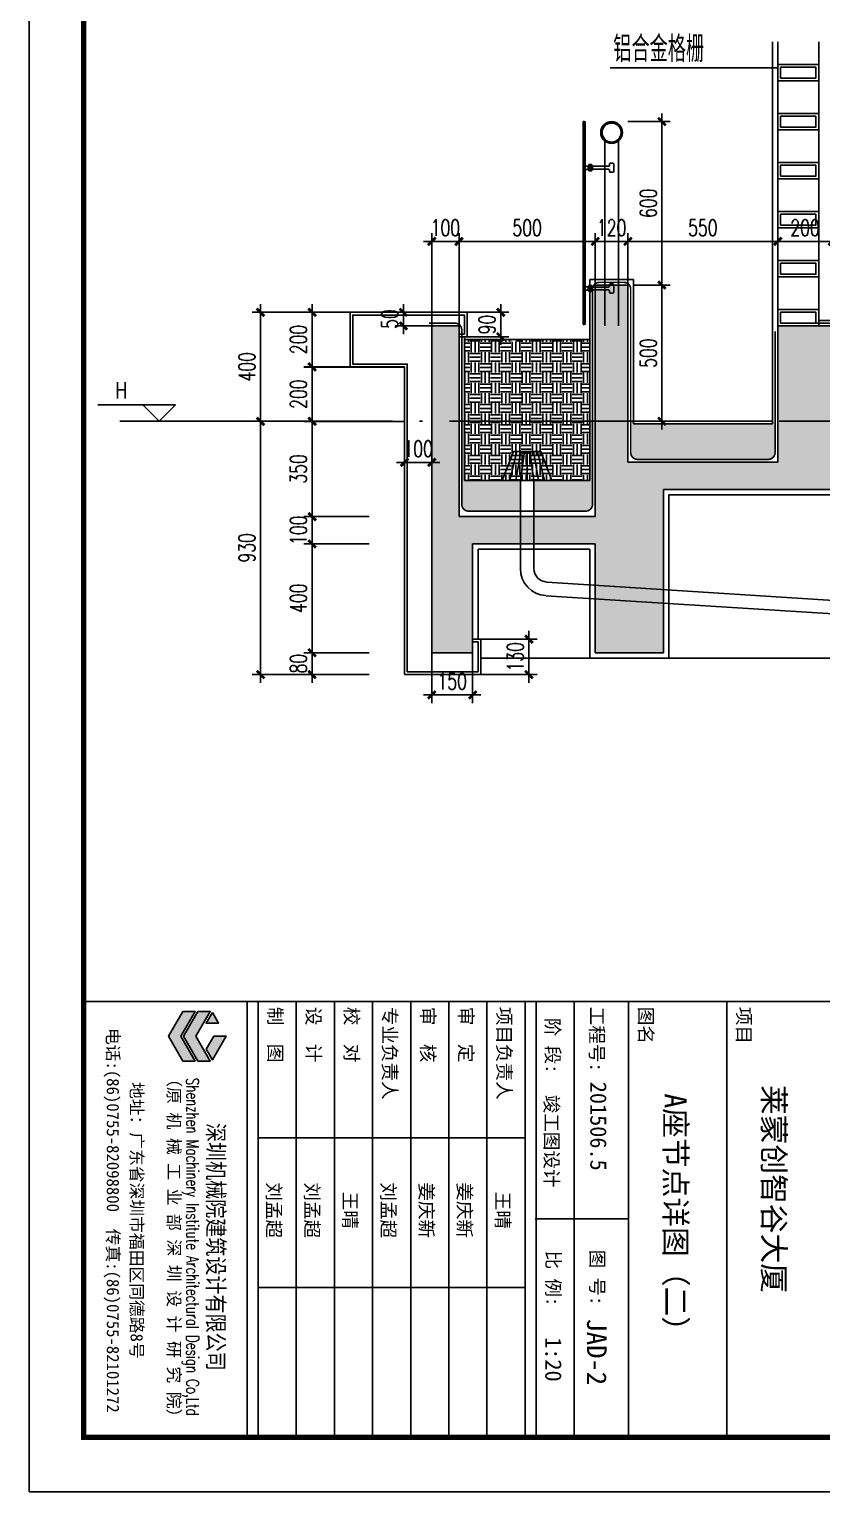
# Model space of a CAD drawing. Extents: x 1980812 to 2578970, y -669191 to 284498.
# Drawn here: x 2372276 to 2375185, y -408322 to -402952 of the extents above; entities that cross this region are included whole.
import ezdxf
from ezdxf.enums import TextEntityAlignment as Align

# ---------------------------------------------------------------- set-up
doc = ezdxf.new("R2010")
doc.units = 0
doc.header["$LTSCALE"] = 1000
doc.header["$MEASUREMENT"] = 0
doc.linetypes.add('DASH', pattern=[0.35, 0.25, -0.1])
doc.linetypes.add('DOTE', pattern=[2.42, 2, -0.2, 0.02, -0.2])
for name, color, linetype in [('A-SECT-MCUT', 1, 'Continuous'), ('A-SECT-MCUT-FINE', 137, 'Continuous'), ('DIM_ELEV', 3, 'Continuous'), ('DIM_IDEN', 3, 'Continuous'), ('DIM_LEAD', 3, 'Continuous'), ('dote', 1, 'DOTE'), ('ELEV-4-RAIL', 251, 'Continuous'), ('TEXT', 7, 'Continuous'), ('TK', 1, 'Continuous'), ('WALL', 4, 'Continuous'), ('WINDOW', 2, 'Continuous'), ('公共文字', 7, 'Continuous'), ('可见看线', 63, 'Continuous'), ('柱墙填充', 181, 'Continuous'), ('栏杆', 143, 'Continuous'), ('看线', 66, 'Continuous'), ('详细标注', 231, 'Continuous'), ('铝板', 31, 'Continuous'), ('防水卷材', 6, 'DASH'), ('面层', 31, 'Continuous')]:
    doc.layers.add(name, color=color, linetype=linetype)
doc.styles.add('DIM_FONT', font='SIMPLEX', dxfattribs={"width": 0.7, "bigfont": 'GBCBIG'})
doc.styles.add('FSJ-SHX', font='txtw.shx', dxfattribs={"width": 0.75, "bigfont": 'hztxtw.shx'})
doc.styles.add('HEITI', font='simplex.shx', dxfattribs={"width": 0.6, "bigfont": 'hztxt.shx'})
doc.styles.add('HZTXTW', font='txtw.shx', dxfattribs={"width": 0.6, "bigfont": 'hztxtw.shx'})
doc.styles.add('SONGTI', font='NSimSun.ttf', dxfattribs={"width": 1.1})
doc.dimstyles.new('DIMN20', dxfattribs={"dimscale": 0.2, "dimtxt": 300, "dimasz": 1, "dimexe": 150, "dimexo": 0, "dimgap": 100, "dimtad": 1, "dimdec": 0, "dimzin": 0, "dimdsep": 46, "dimtxsty": 'DIM_FONT', "dimblk1": '_DIMX', "dimblk2": '_DIMX', "dimsah": 1, "dimcen": 0.09, "dimclrd": 256, "dimclre": 256, "dimclrt": 7, "dimadec": 0, "dimazin": 0, "dimtfac": 1, "dimtdec": 0, "dimtix": 1, "dimtmove": 2, "dimatfit": 3, "dimldrblk": '_DIMX', "dimfxl": 150, "dimtolj": 1, "dimtzin": 0, "dimarcsym": 0})

# ---------------------------------------------------------------- blocks, each defined once
blk = doc.blocks.new('_DIMX')
blk.add_line((-150, 0), (150, 0))
at = {"const_width": 50}
blk.add_lwpolyline([(-70, -70), (70, 70)], dxfattribs=at)
blk = doc.blocks.new('*D2476')
at = {"layer": 'Defpoints', "color": 0, "transparency": 16777216}
for p in [(2373314.1, -404841.7), (2373523.4, -404841.7), (2373523.4, -405241.7)]:
    blk.add_point(p, dxfattribs=at)
at = {"layer": '详细标注', "lineweight": -2, "transparency": 16777216}
for p, q in [((2373523.4, -404841.7), (2373284.1, -404841.7)), ((2373314.1, -405241.5), (2373314.1, -404841.9)), ((2373523.4, -405241.7), (2373284.1, -405241.7))]:
    blk.add_line(p, q, dxfattribs=at)
at = {"layer": '详细标注', "lineweight": -2, "transparency": 16777216, "xscale": 0.2, "yscale": 0.2, "zscale": 0.2}
for p, rotation in [((2373314.1, -404841.7), 90), ((2373314.1, -405241.7), 270)]:
    blk.add_blockref('_DIMX', p, dxfattribs=dict(at, rotation=rotation))
at = {"layer": '详细标注', "color": 7, "transparency": 16777216, "insert": (2373264.1, -405041.7), "char_height": 60, "attachment_point": 5, "rotation": 90, "style": 'DIM_FONT'}
blk.add_mtext('\\A1;400', dxfattribs=at)
blk = doc.blocks.new('*D2477')
at = {"layer": 'Defpoints', "color": 0, "transparency": 16777216}
for p in [(2373314.1, -404741.7), (2373523.4, -404741.7, 0), (2373523.4, -404841.7)]:
    blk.add_point(p, dxfattribs=at)
at = {"layer": '详细标注', "lineweight": -2, "transparency": 16777216}
for p, q in [((2373523.4, -404741.7), (2373284.1, -404741.7)), ((2373314.1, -404741.5), (2373314.1, -404741.3)), ((2373314.1, -404841.7), (2373314.1, -404741.7)), ((2373523.4, -404841.7), (2373284.1, -404841.7)), ((2373314.1, -404841.9), (2373314.1, -404842.1))]:
    blk.add_line(p, q, dxfattribs=at)
at = {"layer": '详细标注', "lineweight": -2, "transparency": 16777216, "xscale": 0.2, "yscale": 0.2, "zscale": 0.2}
for p, rotation in [((2373314.1, -404741.7), 270), ((2373314.1, -404841.7), 90)]:
    blk.add_blockref('_DIMX', p, dxfattribs=dict(at, rotation=rotation))
at = {"layer": '详细标注', "color": 7, "transparency": 16777216, "insert": (2373264.1, -404791.7), "char_height": 60, "attachment_point": 5, "rotation": 90, "style": 'DIM_FONT'}
blk.add_mtext('\\A1;100', dxfattribs=at)
blk = doc.blocks.new('*D2478')
at = {"layer": 'Defpoints', "color": 0, "transparency": 16777216}
for p in [(2373314.1, -404391.7), (2373523.4, -404391.7, 0), (2373523.4, -404741.7)]:
    blk.add_point(p, dxfattribs=at)
at = {"layer": '详细标注', "lineweight": -2, "transparency": 16777216}
for p, q in [((2373523.4, -404391.7), (2373284.1, -404391.7)), ((2373314.1, -404741.5), (2373314.1, -404391.9)), ((2373523.4, -404741.7), (2373284.1, -404741.7))]:
    blk.add_line(p, q, dxfattribs=at)
at = {"layer": '详细标注', "lineweight": -2, "transparency": 16777216, "xscale": 0.2, "yscale": 0.2, "zscale": 0.2}
for p, rotation in [((2373314.1, -404391.7), 90), ((2373314.1, -404741.7), 270)]:
    blk.add_blockref('_DIMX', p, dxfattribs=dict(at, rotation=rotation))
at = {"layer": '详细标注', "color": 7, "transparency": 16777216, "insert": (2373264.1, -404566.7), "char_height": 60, "attachment_point": 5, "rotation": 90, "style": 'DIM_FONT'}
blk.add_mtext('\\A1;350', dxfattribs=at)
blk = doc.blocks.new('*D2479')
at = {"layer": 'Defpoints', "color": 0, "transparency": 16777216}
for p in [(2373124.7, -403991.5), (2373472.4, -403991.5), (2373472.4, -404391.5)]:
    blk.add_point(p, dxfattribs=at)
at = {"layer": '详细标注', "lineweight": -2, "transparency": 16777216}
for p, q in [((2373472.4, -403991.5), (2373094.7, -403991.5)), ((2373124.7, -404391.3), (2373124.7, -403991.7)), ((2373472.4, -404391.5), (2373094.7, -404391.5))]:
    blk.add_line(p, q, dxfattribs=at)
at = {"layer": '详细标注', "lineweight": -2, "transparency": 16777216, "xscale": 0.2, "yscale": 0.2, "zscale": 0.2}
for p, rotation in [((2373124.7, -403991.5), 90), ((2373124.7, -404391.5), 270)]:
    blk.add_blockref('_DIMX', p, dxfattribs=dict(at, rotation=rotation))
at = {"layer": '详细标注', "color": 7, "transparency": 16777216, "insert": (2373074.7, -404191.5), "char_height": 60, "attachment_point": 5, "rotation": 90, "style": 'DIM_FONT'}
blk.add_mtext('\\A1;400', dxfattribs=at)
blk = doc.blocks.new('*D2718')
at = {"layer": 'Defpoints', "color": 0, "transparency": 16777216}
for p in [(2374493.4, -403891.5), (2374598.2, -403891.5), (2374493.4, -404391.5, 0)]:
    blk.add_point(p, dxfattribs=at)
at = {"layer": '详细标注', "lineweight": -2, "transparency": 16777216}
for p, q in [((2374493.4, -403891.5), (2374628.2, -403891.5)), ((2374598.2, -404391.3), (2374598.2, -403891.7)), ((2374493.4, -404391.5), (2374628.2, -404391.5))]:
    blk.add_line(p, q, dxfattribs=at)
at = {"layer": '详细标注', "lineweight": -2, "transparency": 16777216, "xscale": 0.2, "yscale": 0.2, "zscale": 0.2}
for p, rotation in [((2374598.2, -403891.5), 90), ((2374598.2, -404391.5), 270)]:
    blk.add_blockref('_DIMX', p, dxfattribs=dict(at, rotation=rotation))
at = {"layer": '详细标注', "color": 7, "transparency": 16777216, "insert": (2374548.2, -404141.5), "char_height": 60, "attachment_point": 5, "rotation": 90, "style": 'DIM_FONT'}
blk.add_mtext('\\A1;500', dxfattribs=at)
blk = doc.blocks.new('*D2481')
at = {"layer": 'Defpoints', "color": 0, "transparency": 16777216}
for p in [(2374473.4, -403291.5), (2374598.2, -403291.5), (2374493.4, -403891.5)]:
    blk.add_point(p, dxfattribs=at)
at = {"layer": '详细标注', "lineweight": -2, "transparency": 16777216}
for p, q in [((2374473.4, -403291.5), (2374628.2, -403291.5)), ((2374598.2, -403891.3), (2374598.2, -403291.7)), ((2374493.4, -403891.5), (2374628.2, -403891.5))]:
    blk.add_line(p, q, dxfattribs=at)
at = {"layer": '详细标注', "lineweight": -2, "transparency": 16777216, "xscale": 0.2, "yscale": 0.2, "zscale": 0.2}
for p, rotation in [((2374598.2, -403291.5), 90), ((2374598.2, -403891.5), 270)]:
    blk.add_blockref('_DIMX', p, dxfattribs=dict(at, rotation=rotation))
at = {"layer": '详细标注', "color": 7, "transparency": 16777216, "insert": (2374548.2, -403591.5), "char_height": 60, "attachment_point": 5, "rotation": 90, "style": 'DIM_FONT'}
blk.add_mtext('\\A1;600', dxfattribs=at)
blk = doc.blocks.new('*D2482')
at = {"layer": 'Defpoints', "color": 0, "transparency": 16777216}
for p in [(2373472.4, -404391.5), (2373124.7, -405321.5), (2373472.4, -405321.5)]:
    blk.add_point(p, dxfattribs=at)
at = {"layer": '详细标注', "lineweight": -2, "transparency": 16777216}
for p, q in [((2373472.4, -404391.5), (2373094.7, -404391.5)), ((2373124.7, -404391.7), (2373124.7, -405321.3)), ((2373472.4, -405321.5), (2373094.7, -405321.5))]:
    blk.add_line(p, q, dxfattribs=at)
at = {"layer": '详细标注', "lineweight": -2, "transparency": 16777216, "xscale": 0.2, "yscale": 0.2, "zscale": 0.2}
for p, rotation in [((2373124.7, -404391.5), 90), ((2373124.7, -405321.5), 270)]:
    blk.add_blockref('_DIMX', p, dxfattribs=dict(at, rotation=rotation))
at = {"layer": '详细标注', "color": 7, "transparency": 16777216, "insert": (2373074.7, -404856.5), "char_height": 60, "attachment_point": 5, "rotation": 90, "style": 'DIM_FONT'}
blk.add_mtext('\\A1;930', dxfattribs=at)
blk = doc.blocks.new('*D2719')
at = {"layer": 'Defpoints', "color": 0, "transparency": 16777216}
for p in [(2373853.4, -403731.2), (2373753.4, -404041.5), (2373853.4, -404041.5)]:
    blk.add_point(p, dxfattribs=at)
at = {"layer": '详细标注', "lineweight": -2, "transparency": 16777216}
for p, q in [((2373753.2, -403731.2), (2373753, -403731.2)), ((2373753.4, -404041.5), (2373753.4, -403701.2)), ((2373753.4, -403731.2), (2373853.4, -403731.2)), ((2373853.4, -404041.5), (2373853.4, -403701.2)), ((2373853.6, -403731.2), (2373853.8, -403731.2))]:
    blk.add_line(p, q, dxfattribs=at)
at = {"layer": '详细标注', "lineweight": -2, "transparency": 16777216, "xscale": 0.2, "yscale": 0.2, "zscale": 0.2}
blk.add_blockref('_DIMX', (2373753.4, -403731.2), dxfattribs=at)
at = {"layer": '详细标注', "lineweight": -2, "transparency": 16777216, "xscale": 0.2, "yscale": 0.2, "zscale": 0.2, "rotation": 180}
blk.add_blockref('_DIMX', (2373853.4, -403731.2), dxfattribs=at)
at = {"layer": '详细标注', "color": 7, "transparency": 16777216, "insert": (2373803.4, -403681.2), "char_height": 60, "attachment_point": 5, "style": 'DIM_FONT'}
blk.add_mtext('\\A1;100', dxfattribs=at)
blk = doc.blocks.new('*D2720')
at = {"layer": 'Defpoints', "color": 0, "transparency": 16777216}
for p in [(2374353.4, -403731.2), (2374353.4, -403891.5), (2373853.4, -404041.5)]:
    blk.add_point(p, dxfattribs=at)
at = {"layer": '详细标注', "lineweight": -2, "transparency": 16777216}
for p, q in [((2373853.4, -404041.5), (2373853.4, -403701.2)), ((2373853.6, -403731.2), (2374353.2, -403731.2)), ((2374353.4, -403891.5), (2374353.4, -403701.2))]:
    blk.add_line(p, q, dxfattribs=at)
at = {"layer": '详细标注', "lineweight": -2, "transparency": 16777216, "xscale": 0.2, "yscale": 0.2, "zscale": 0.2, "rotation": 180}
blk.add_blockref('_DIMX', (2373853.4, -403731.2), dxfattribs=at)
at = {"layer": '详细标注', "lineweight": -2, "transparency": 16777216, "xscale": 0.2, "yscale": 0.2, "zscale": 0.2}
blk.add_blockref('_DIMX', (2374353.4, -403731.2), dxfattribs=at)
at = {"layer": '详细标注', "color": 7, "transparency": 16777216, "insert": (2374103.4, -403681.2), "char_height": 60, "attachment_point": 5, "style": 'DIM_FONT'}
blk.add_mtext('\\A1;500', dxfattribs=at)
blk = doc.blocks.new('*D2721')
at = {"layer": 'Defpoints', "color": 0, "transparency": 16777216}
for p in [(2374473.4, -403731.2), (2374353.4, -403891.5), (2374473.4, -403891.5)]:
    blk.add_point(p, dxfattribs=at)
at = {"layer": '详细标注', "lineweight": -2, "transparency": 16777216}
for p, q in [((2374353.2, -403731.2), (2374353, -403731.2)), ((2374353.4, -403891.5), (2374353.4, -403701.2)), ((2374353.4, -403731.2), (2374473.4, -403731.2)), ((2374473.4, -403891.5), (2374473.4, -403701.2)), ((2374473.6, -403731.2), (2374473.8, -403731.2))]:
    blk.add_line(p, q, dxfattribs=at)
at = {"layer": '详细标注', "lineweight": -2, "transparency": 16777216, "xscale": 0.2, "yscale": 0.2, "zscale": 0.2}
blk.add_blockref('_DIMX', (2374353.4, -403731.2), dxfattribs=at)
at = {"layer": '详细标注', "lineweight": -2, "transparency": 16777216, "xscale": 0.2, "yscale": 0.2, "zscale": 0.2, "rotation": 180}
blk.add_blockref('_DIMX', (2374473.4, -403731.2), dxfattribs=at)
at = {"layer": '详细标注', "color": 7, "transparency": 16777216, "insert": (2374413.4, -403681.2), "char_height": 60, "attachment_point": 5, "style": 'DIM_FONT'}
blk.add_mtext('\\A1;120', dxfattribs=at)
blk = doc.blocks.new('*D2483')
at = {"layer": 'Defpoints', "color": 0, "transparency": 16777216}
for p in [(2375023.4, -403731.2), (2374473.4, -403891.5), (2375023.4, -403961.5, 0)]:
    blk.add_point(p, dxfattribs=at)
at = {"layer": '详细标注', "lineweight": -2, "transparency": 16777216}
for p, q in [((2374473.4, -403891.5), (2374473.4, -403701.2)), ((2374473.6, -403731.2), (2375023.2, -403731.2)), ((2375023.4, -403961.5), (2375023.4, -403701.2))]:
    blk.add_line(p, q, dxfattribs=at)
at = {"layer": '详细标注', "lineweight": -2, "transparency": 16777216, "xscale": 0.2, "yscale": 0.2, "zscale": 0.2, "rotation": 180}
blk.add_blockref('_DIMX', (2374473.4, -403731.2), dxfattribs=at)
at = {"layer": '详细标注', "lineweight": -2, "transparency": 16777216, "xscale": 0.2, "yscale": 0.2, "zscale": 0.2}
blk.add_blockref('_DIMX', (2375023.4, -403731.2), dxfattribs=at)
at = {"layer": '详细标注', "color": 7, "transparency": 16777216, "insert": (2374748.4, -403681.2), "char_height": 60, "attachment_point": 5, "style": 'DIM_FONT'}
blk.add_mtext('\\A1;550', dxfattribs=at)
blk = doc.blocks.new('*D2484')
at = {"layer": 'Defpoints', "color": 0, "transparency": 16777216}
for p in [(2375223.4, -403731.2), (2375023.4, -403961.5), (2375223.4, -403961.5, 0)]:
    blk.add_point(p, dxfattribs=at)
at = {"layer": '详细标注', "lineweight": -2, "transparency": 16777216}
for p, q in [((2375023.4, -403961.5), (2375023.4, -403701.2)), ((2375023.6, -403731.2), (2375223.2, -403731.2)), ((2375223.4, -403961.5), (2375223.4, -403701.2))]:
    blk.add_line(p, q, dxfattribs=at)
at = {"layer": '详细标注', "lineweight": -2, "transparency": 16777216, "xscale": 0.2, "yscale": 0.2, "zscale": 0.2, "rotation": 180}
blk.add_blockref('_DIMX', (2375023.4, -403731.2), dxfattribs=at)
at = {"layer": '详细标注', "lineweight": -2, "transparency": 16777216, "xscale": 0.2, "yscale": 0.2, "zscale": 0.2}
blk.add_blockref('_DIMX', (2375223.4, -403731.2), dxfattribs=at)
at = {"layer": '详细标注', "color": 7, "transparency": 16777216, "insert": (2375123.4, -403681.2), "char_height": 60, "attachment_point": 5, "style": 'DIM_FONT'}
blk.add_mtext('\\A1;200', dxfattribs=at)
blk = doc.blocks.new('A$C4E184874')
at = {"layer": 'A-SECT-MCUT'}
for radius in [40, 35]:
    blk.add_circle((-50, 710), radius, dxfattribs=at)
at = {"layer": 'A-SECT-MCUT-FINE'}
for p, q in [((-75, 0), (-75, 678.8)), ((-25, 0), (-25, 678.8)), ((-133.4, 592.2), (-133.4, 588.6)), ((-133.4, 592.2), (-122.6, 592.2)), ((-122.6, 592.2), (-122.6, 588.6)), ((-150.2, 586.9), (-135.6, 586.9)), ((-150.2, 574.8), (-135.6, 574.8)), ((-135.6, 588.6), (-135.6, 573)), ((-131.2, 588.6), (-135.6, 588.6)), ((-131.2, 573), (-135.6, 573)), ((-133.4, 572.8), (-133.4, 573)), ((-133.4, 572.8), (-133.4, 569.4)), ((-125.6, 569.4), (-133.4, 569.4)), ((-131.2, 573), (-131.2, 588.6)), ((-122.6, 569.4), (-125.6, 569.4)), ((-125.1, 588.6), (-120.4, 588.6)), ((-125.1, 588.6), (-125.1, 573)), ((-125.1, 573), (-120.4, 573)), ((-122.6, 573), (-122.6, 569.4)), ((-120.4, 588.6), (-120.4, 573)), ((-120.4, 588.4), (-120.4, 587.1)), ((-120.4, 574.5), (-120.4, 573.2)), ((-131.2, 145.1), (-135.6, 145.1)), ((-131.2, 129.6), (-135.6, 129.6)), ((-125.6, 148.8), (-133.4, 148.8)), ((-133.4, 145.4), (-133.4, 148.8)), ((-133.4, 145.4), (-133.4, 145.1)), ((-133.4, 125.9), (-133.4, 129.6)), ((-133.4, 125.9), (-122.6, 125.9)), ((-131.2, 145.1), (-131.2, 129.6)), ((-122.6, 148.8), (-125.6, 148.8)), ((-125.1, 145.1), (-120.4, 145.1)), ((-125.1, 129.6), (-125.1, 145.1)), ((-125.1, 129.6), (-120.4, 129.6)), ((-122.6, 145.1), (-122.6, 148.8)), ((-122.6, 125.9), (-122.6, 129.6)), ((-120.4, 129.6), (-120.4, 145.1)), ((-120.4, 143.7), (-120.4, 145)), ((-120.4, 129.8), (-120.4, 131.1))]:
    blk.add_line(p, q, dxfattribs=at)
for points in [[(-150.2, 586.9), (-155, 590.8), (-155, 585.4)], [(-150.2, 574.8), (-155, 570.9), (-155, 576.3)], [(-108.9, 586.2), (-120.4, 586.2)], [(-120.4, 575.4), (-108.9, 575.4)], [(-120.4, 142.8), (-108.9, 142.8)], [(-108.9, 132), (-120.4, 132)]]:
    blk.add_lwpolyline(points, dxfattribs=at)
for points in [[(-109.9, 575.4), (-60.8, 575.4, -0.414214), (-57.8, 572.4), (-57.8, 567, 0.44229), (-54.8, 564), (-45.2, 564, 0.398045), (-42.3, 567), (-42.3, 594.6, 0.414214), (-45.3, 597.6), (-54.8, 597.6, 0.414214), (-57.8, 594.6), (-57.8, 589.2, -0.414214), (-60.8, 586.2), (-109.9, 586.2)], [(-109.9, 142.8), (-60.8, 142.8, 0.414214), (-57.8, 145.8), (-57.8, 151.2, -0.44229), (-54.8, 154.2), (-45.2, 154.2, -0.398045), (-42.3, 151.2), (-42.3, 123.6, -0.414214), (-45.3, 120.6), (-54.8, 120.6, -0.414214), (-57.8, 123.6), (-57.8, 129, 0.414214), (-60.8, 132), (-109.9, 132)]]:
    blk.add_lwpolyline(points, format="xyb", dxfattribs=at)
at = {"layer": 'DIM_IDEN'}
blk.add_circle((-25, 318.4), 0, dxfattribs=at)
at = {"layer": 'ELEV-4-RAIL'}
for p, q in [((-150.2, 143.4), (-135.6, 143.4)), ((-150.2, 131.3), (-135.6, 131.3)), ((-135.6, 129.6), (-135.6, 145.1))]:
    blk.add_line(p, q, dxfattribs=at)
for points in [[(-150.2, 143.4), (-155, 147.3), (-155, 141.9)], [(-150.2, 131.3), (-155, 127.4), (-155, 132.8)]]:
    blk.add_lwpolyline(points, dxfattribs=at)
at = {"layer": 'WINDOW'}
for p, q in [((-155, 749.4), (-154.4, 750)), ((-155, 749.4), (-155, 5.9)), ((-154.4, 750), (-152, 750)), ((-152, 750), (-151.1, 749.1)), ((-150.1, 750), (-151.1, 749.1)), ((-151.1, 749.1), (-151.1, 6.2)), ((-147.7, 750), (-150.1, 750)), ((-147.1, 749.4), (-147.7, 750)), ((-147.1, 749.4), (-147.1, 5.9)), ((-155, 5.9), (-154.4, 5.3)), ((-154.4, 5.3), (-152, 5.3)), ((-152, 5.3), (-151.1, 6.2)), ((-150.1, 5.3), (-151.1, 6.2)), ((-147.7, 5.3), (-150.1, 5.3)), ((-147.1, 5.9), (-147.7, 5.3))]:
    blk.add_line(p, q, dxfattribs=at)
blk = doc.blocks.new('*D1489')
at = {"layer": 'Defpoints', "color": 0, "transparency": 16777216}
for p in [(-439.3, -151), (-102.8, -151, 0), (-102.8, -350.6)]:
    blk.add_point(p, dxfattribs=at)
at = {"layer": '详细标注', "lineweight": -2, "transparency": 16777216}
for p, q in [((-102.8, -151), (-469.3, -151)), ((-439.3, -350.4), (-439.3, -151.2)), ((-102.8, -350.6), (-469.3, -350.6))]:
    blk.add_line(p, q, dxfattribs=at)
at = {"layer": '详细标注', "lineweight": -2, "transparency": 16777216, "xscale": 0.2, "yscale": 0.2, "zscale": 0.2}
for p, rotation in [((-439.3, -151), 90), ((-439.3, -350.6), 270)]:
    blk.add_blockref('_DIMX', p, dxfattribs=dict(at, rotation=rotation))
at = {"layer": '详细标注', "color": 7, "transparency": 16777216, "insert": (-489.3, -250.8), "char_height": 60, "attachment_point": 5, "rotation": 90, "style": 'DIM_FONT'}
blk.add_mtext('\\A1;200', dxfattribs=at)
blk = doc.blocks.new('*D1490')
at = {"layer": 'Defpoints', "color": 0, "transparency": 16777216}
for p in [(-439.3, 50, 0), (-102.8, 50, 0), (-102.8, -150, 0)]:
    blk.add_point(p, dxfattribs=at)
at = {"layer": '详细标注', "lineweight": -2, "transparency": 16777216}
for p, q in [((-102.8, 50, 0), (-469.3, 50, 0)), ((-439.3, -149.8, 0), (-439.3, 49.8, 0)), ((-102.8, -150, 0), (-469.3, -150, 0))]:
    blk.add_line(p, q, dxfattribs=at)
at = {"layer": '详细标注', "lineweight": -2, "transparency": 16777216, "xscale": 0.2, "yscale": 0.2, "zscale": 0.2}
for p, rotation in [((-439.3, 50, 0), 90), ((-439.3, -150, 0), 270)]:
    blk.add_blockref('_DIMX', p, dxfattribs=dict(at, rotation=rotation))
at = {"layer": '详细标注', "color": 7, "transparency": 16777216, "insert": (-489.3, -50, 0), "char_height": 60, "attachment_point": 5, "rotation": 90, "style": 'DIM_FONT'}
blk.add_mtext('\\A1;200', dxfattribs=at)
blk = doc.blocks.new('*D1491')
at = {"layer": 'Defpoints', "color": 0, "transparency": 16777216}
for p in [(-230, -1200, 0), (-439.3, -1280), (-230, -1280, 0)]:
    blk.add_point(p, dxfattribs=at)
at = {"layer": '详细标注', "lineweight": -2, "transparency": 16777216}
for p, q in [((-230, -1200), (-469.3, -1200)), ((-439.3, -1199.8), (-439.3, -1199.6)), ((-439.3, -1200), (-439.3, -1280)), ((-230, -1280), (-469.3, -1280)), ((-439.3, -1280.2), (-439.3, -1280.4))]:
    blk.add_line(p, q, dxfattribs=at)
at = {"layer": '详细标注', "lineweight": -2, "transparency": 16777216, "xscale": 0.2, "yscale": 0.2, "zscale": 0.2}
for p, rotation in [((-439.3, -1200), 270), ((-439.3, -1280), 90)]:
    blk.add_blockref('_DIMX', p, dxfattribs=dict(at, rotation=rotation))
at = {"layer": '详细标注', "color": 7, "transparency": 16777216, "insert": (-489.3, -1240), "char_height": 60, "attachment_point": 5, "rotation": 90, "style": 'DIM_FONT'}
blk.add_mtext('\\A1;80', dxfattribs=at)
blk = doc.blocks.new('*D1492')
at = {"layer": 'Defpoints', "color": 0, "transparency": 16777216}
for p in [(-104.3, 50), (0, 50, 0), (0, 0, 0)]:
    blk.add_point(p, dxfattribs=at)
at = {"layer": '详细标注', "lineweight": -2, "transparency": 16777216}
for p, q in [((0, 50), (-134.3, 50)), ((0, 0), (-134.3, 0)), ((-104.3, 50.2), (-104.3, 50.4)), ((-104.3, 0), (-104.3, 50)), ((-104.3, -0.2), (-104.3, -0.4))]:
    blk.add_line(p, q, dxfattribs=at)
at = {"layer": '详细标注', "lineweight": -2, "transparency": 16777216, "xscale": 0.2, "yscale": 0.2, "zscale": 0.2}
for p, rotation in [((-104.3, 50), 270), ((-104.3, 0), 90)]:
    blk.add_blockref('_DIMX', p, dxfattribs=dict(at, rotation=rotation))
at = {"layer": '详细标注', "color": 7, "transparency": 16777216, "insert": (-154.3, 25), "char_height": 60, "attachment_point": 5, "rotation": 90, "style": 'DIM_FONT'}
blk.add_mtext('\\A1;50', dxfattribs=at)
blk = doc.blocks.new('*D2626')
at = {"layer": 'Defpoints', "color": 0, "transparency": 16777216}
for p in [(2373753.4, -404542.5), (2373653.4, -404630.9, 0), (2373753.4, -404630.9, 0)]:
    blk.add_point(p, dxfattribs=at)
at = {"layer": '详细标注', "lineweight": -2, "transparency": 16777216}
for p, q in [((2373653.2, -404542.5), (2373653, -404542.5)), ((2373653.4, -404630.9), (2373653.4, -404512.5)), ((2373653.4, -404542.5), (2373753.4, -404542.5)), ((2373753.4, -404630.9), (2373753.4, -404512.5)), ((2373753.6, -404542.5), (2373753.8, -404542.5))]:
    blk.add_line(p, q, dxfattribs=at)
at = {"layer": '详细标注', "lineweight": -2, "transparency": 16777216, "xscale": 0.2, "yscale": 0.2, "zscale": 0.2}
blk.add_blockref('_DIMX', (2373653.4, -404542.5), dxfattribs=at)
at = {"layer": '详细标注', "lineweight": -2, "transparency": 16777216, "xscale": 0.2, "yscale": 0.2, "zscale": 0.2, "rotation": 180}
blk.add_blockref('_DIMX', (2373753.4, -404542.5), dxfattribs=at)
at = {"layer": '详细标注', "color": 7, "transparency": 16777216, "insert": (2373703.4, -404492.5), "char_height": 60, "attachment_point": 5, "style": 'DIM_FONT'}
blk.add_mtext('\\A1;100', dxfattribs=at)
blk = doc.blocks.new('*D2195')
at = {"layer": 'Defpoints', "color": 0, "transparency": 16777216}
for p in [(2373933.4, -405191.5, 0), (2374110, -405191.5), (2373933.4, -405321.5, 0)]:
    blk.add_point(p, dxfattribs=at)
at = {"layer": '详细标注', "lineweight": -2, "transparency": 16777216}
for p, q in [((2373933.4, -405191.5), (2374140, -405191.5)), ((2374110, -405191.3), (2374110, -405191.1)), ((2374110, -405321.5), (2374110, -405191.5)), ((2373933.4, -405321.5), (2374140, -405321.5)), ((2374110, -405321.7), (2374110, -405321.9))]:
    blk.add_line(p, q, dxfattribs=at)
at = {"layer": '详细标注', "lineweight": -2, "transparency": 16777216, "xscale": 0.2, "yscale": 0.2, "zscale": 0.2}
for p, rotation in [((2374110, -405191.5), 270), ((2374110, -405321.5), 90)]:
    blk.add_blockref('_DIMX', p, dxfattribs=dict(at, rotation=rotation))
at = {"layer": '详细标注', "color": 7, "transparency": 16777216, "insert": (2374060, -405256.5), "char_height": 60, "attachment_point": 5, "rotation": 90, "style": 'DIM_FONT'}
blk.add_mtext('\\A1;130', dxfattribs=at)
blk = doc.blocks.new('*D2631')
at = {"layer": 'Defpoints', "color": 0, "transparency": 16777216}
for p in [(2373883.4, -403991.5, 0), (2374006.5, -403991.5), (2373883.4, -404081.5, 0)]:
    blk.add_point(p, dxfattribs=at)
at = {"layer": '详细标注', "lineweight": -2, "transparency": 16777216}
for p, q in [((2373883.4, -403991.5), (2374036.5, -403991.5)), ((2374006.5, -403991.3), (2374006.5, -403991.1)), ((2374006.5, -404081.5), (2374006.5, -403991.5)), ((2373883.4, -404081.5), (2374036.5, -404081.5)), ((2374006.5, -404081.7), (2374006.5, -404081.9))]:
    blk.add_line(p, q, dxfattribs=at)
at = {"layer": '详细标注', "lineweight": -2, "transparency": 16777216, "xscale": 0.2, "yscale": 0.2, "zscale": 0.2}
for p, rotation in [((2374006.5, -403991.5), 270), ((2374006.5, -404081.5), 90)]:
    blk.add_blockref('_DIMX', p, dxfattribs=dict(at, rotation=rotation))
at = {"layer": '详细标注', "color": 7, "transparency": 16777216, "insert": (2373956.5, -404036.5), "char_height": 60, "attachment_point": 5, "rotation": 90, "style": 'DIM_FONT'}
blk.add_mtext('\\A1;90', dxfattribs=at)
blk = doc.blocks.new('*D2200')
at = {"layer": 'Defpoints', "color": 0, "transparency": 16777216}
for p in [(2373753.4, -405241.5, 0), (2373903.4, -405241.5, 0), (2373753.4, -405396.4, 0)]:
    blk.add_point(p, dxfattribs=at)
at = {"layer": '详细标注', "linetype": 'ByBlock', "lineweight": -2, "transparency": 16777216}
for p, q in [((2373753.4, -405241.5, 0), (2373753.4, -405426.4, 0)), ((2373903.4, -405241.5, 0), (2373903.4, -405426.4, 0))]:
    blk.add_line(p, q, dxfattribs=at)
at = {"layer": '详细标注', "lineweight": -2, "transparency": 16777216}
blk.add_line((2373903.2, -405396.4, 0), (2373753.6, -405396.4, 0), dxfattribs=at)
at = {"layer": '详细标注', "lineweight": -2, "transparency": 16777216, "xscale": 0.2, "yscale": 0.2, "zscale": 0.2}
for p, rotation in [((2373753.4, -405396.4, 0), 179.9999999996443), ((2373903.4, -405396.4, 0), 359.9999999996443)]:
    blk.add_blockref('_DIMX', p, dxfattribs=dict(at, rotation=rotation))
at = {"layer": '详细标注', "color": 7, "transparency": 16777216, "insert": (2373828.4, -405346.4, 0), "char_height": 60, "attachment_point": 5, "style": 'DIM_FONT'}
blk.add_mtext('\\A1;150', dxfattribs=at)
blk = doc.blocks.new('A$C00C405B2')
at = {"layer": '铝板'}
for p, q in [((130, 50, 0), (-300, 50, 0)), ((-300, 50, 0), (-300, -150, 0)), ((130, -40, 0), (130, 50, 0)), ((130, -40, 0), (100, -40, 0)), ((-300, -150, 0), (-100, -150, 0)), ((-100, -150, 0), (-100, -1280, 0)), ((180, -1150, 0), (150, -1150, 0)), ((170, -1160, 0), (150, -1160, 0)), ((170, -1160, 0), (170, -1270, 0)), ((180, -1150, 0), (180, -1280, 0)), ((180, -1150, 0), (180, -1280, 0)), ((-100, -1280, 0), (180, -1280, 0))]:
    blk.add_line(p, q, dxfattribs=at)
at = {"layer": '铝板', "elevation": 0}
blk.add_lwpolyline([(100, -30), (120, -30), (120, 40), (-290, 40), (-290, -140), (-90, -140), (-90, -1270), (170, -1270)], dxfattribs=at)
at = {"layer": '详细标注'}
for base, p1, p2, picture, middle in [((-439.3, 50, 0), (-102.8, -150, 0), (-102.8, 50, 0), '*D1490', (-489.3, -50, 0)), ((-439.3, -151), (-102.8, -350.6), (-102.8, -151, 0), '*D1489', (-489.3, -250.8))]:
    dim = blk.add_linear_dim(base=base, p1=p1, p2=p2, angle=90, dimstyle='DIMN20', dxfattribs=at)
    dim.commit()
    dim.dimension.update_dxf_attribs({"geometry": picture, "text_midpoint": middle})
for p1, p2, distance, picture, middle in [((0, 0, 0), (0, 50, 0), 104.3, '*D1492', (-154.3, 25)), ((-230, -1200, 0), (-230, -1280, 0), -209.3, '*D1491', (-489.3, -1240))]:
    dim = blk.add_aligned_dim(p1=p1, p2=p2, distance=distance, dimstyle='DIMN20', dxfattribs=at)
    dim.commit()
    dim.dimension.update_dxf_attribs({"geometry": picture, "text_midpoint": middle})

msp = doc.modelspace()

# ---------------------------------------------------------------- hatches: boundary and pattern name
at = {"layer": 'TK'}
h = msp.add_hatch(color=256, dxfattribs=at)
h.paths.add_polyline_path([(2372925.2, -406697.3), (2372952.8, -406649.5), (2372998.1, -406649.5), (2372947.9, -406736.5)])
h.paths.add_polyline_path([(2372947.9, -406562.6), (2372925.2, -406601.7), (2372970.5, -406601.7)])
h.paths.add_polyline_path([(2372894.8, -406558.1), (2372842.1, -406649.5), (2372894.8, -406741), (2372940.1, -406741), (2372887.3, -406649.5), (2372940.1, -406558.1)])
h.paths.add_polyline_path([(2372786.4, -406649.5), (2372839.2, -406741), (2372884.5, -406741), (2372831.7, -406649.5), (2372884.5, -406558.1), (2372839.2, -406558.1)])
at = {"layer": '柱墙填充'}
h = msp.add_hatch(dxfattribs=at)
h.set_pattern_fill('钢筋混凝土', color=256, scale=20)
h.set_pattern_definition([(45, (2370911.64, -516896.19), (-35.35534, 35.35534), []), (50, (2370911.64, -516896.19), (143.45204, -12.55043), [15, -165]), (355, (2370911.64, -516896.19), (-27.75027, 150.43843), [12, -132]), (100.4514, (2370923.6, -516897.24), (115.70188, 137.8879), [12.74804, -140.22842]), (46.1842, (2370911.64, -516856.2), (213.4482, -33.1038), [22.5, -247.5]), (96.6356, (2370929.43, -516858.95), (186.93254, 194.82357), [19.12206, -210.3426]), (351.1842, (2370911.64, -516856.2), (186.9324, 194.8237), [18, -198]), (21, (2370931.64, -516866.19), (119.38141, -80.52378), [15, -165]), (326, (2370931.64, -516866.19), (48.66307, 145.03), [12, -132]), (71.4514, (2370941.59, -516872.9), (168.04453, 64.5061), [12.74804, -140.22842]), (37.5, (2370911.64, -516896.19), (2.43197, 66.57877), [0, -130.4, 0, -134, 0, -132.5]), (7.5, (2370911.64, -516896.19), (52.613907, 78.882342), [0, -76.4, 0, -127.4, 0, -50.5]), (327.5, (2370867.04, -516896.19), (106.764487, -4.510974), [0, -50, 0, -156, 0, -207]), (317.5, (2370847.04, -516896.19), (116.637234, 20.021), [0, -65, 0, -103.6, 0, -147])])
h.paths.add_polyline_path([(2373753.4, -404041.5), (2373853.4, -404041.5), (2373853.4, -404741.5), (2374353.4, -404741.5), (2374353.4, -403891.5), (2374473.4, -403891.5), (2374473.4, -404541.5), (2375023.4, -404541.5), (2375023.4, -404041.5), (2375223.4, -404041.5), (2375223.4, -404541.5), (2377764.5, -404541.5), (2377764.5, -404641.5), (2377323.4, -404641.5), (2377323.4, -405241.5), (2376923.4, -405241.5), (2376923.4, -404641.5), (2374603.4, -404641.5), (2374603.4, -405241.5), (2374353.4, -405241.5), (2374353.4, -404841.5), (2373903.4, -404841.5), (2373903.4, -405241.5), (2373753.4, -405241.5)])
h = msp.add_hatch(dxfattribs=at)
h.set_pattern_fill('土壤', color=252, scale=10)
h.set_pattern_definition([(0, (-545369.144, 524441.645), (37.5, 37.5), [37.5, -37.5]), (0, (-545369.144, 524455.707), (37.5, 37.5), [37.5, -37.5]), (0, (-545369.144, 524469.77), (37.5, 37.5), [37.5, -37.5]), (90, (-545364.456, 524474.457), (-37.5, 37.5), [37.5, -37.5]), (90, (-545350.394, 524474.457), (-37.5, 37.5), [37.5, -37.5]), (90, (-545336.33, 524474.457), (-37.5, 37.5), [37.5, -37.5])])
h.paths.add_polyline_path([(2374333.4, -404091.5), (2374063.4, -404091.5, -0.414214), (2374053.4, -404101.5, -0.414214), (2374043.4, -404091.5), (2373873.4, -404091.5), (2373873.4, -404391.5), (2374333.4, -404391.5)])
h.paths.add_polyline_path([(2374333.4, -404391.5), (2373873.4, -404391.5), (2373873.4, -404608.7), (2374333.4, -404608.7)])
h = msp.add_hatch(dxfattribs=at)
h.set_pattern_fill('混凝土', color=256, scale=10)
h.set_pattern_definition([(50, (2370911.64, -516896.19), (71.726018, -6.275213), [7.5, -82.5]), (355, (2370911.64, -516896.19), (-13.875133, 75.219213), [6, -66]), (100.4514, (2370917.62, -516896.715), (57.85094, 68.943954), [6.37402, -70.11421]), (46.1842, (2370911.64, -516876.19), (106.724105, -16.5519), [11.25, -123.75]), (96.6356, (2370920.54, -516877.57), (93.46627, 97.41179), [9.56103, -105.1713]), (351.1842, (2370911.64, -516876.19), (93.46619, 97.41186), [9, -99]), (21, (2370921.64, -516881.19), (59.690705, -40.26189), [7.5, -82.5]), (326, (2370921.64, -516881.19), (24.331533, 72.515005), [6, -66]), (71.4514, (2370926.616, -516884.55), (84.022263, 32.25305), [6.37402, -70.11421]), (37.5, (2370911.642, -516896.192), (1.2159855, 33.2893854), [0, -65.2, 0, -67, 0, -66.25]), (7.5, (2370911.64, -516896.192), (26.306954, 39.441171), [0, -38.2, 0, -63.7, 0, -25.25]), (327.5, (2370889.342, -516896.192), (53.3822436, -2.255487), [0, -25, 0, -78, 0, -103.5]), (317.5, (2370879.34, -516896.19), (58.318617, 10.010498), [0, -32.5, 0, -51.8, 0, -73.5])])
h.paths.add_polyline_path([(2374343.4, -404391.5), (2374333.4, -404391.5), (2374333.4, -404608.7), (2374128.4, -404608.7), (2374128.4, -404721.4), (2374318.4, -404721.4, 0.414214), (2374343.4, -404696.4)])
h.paths.add_polyline_path([(2374078.4, -404608.7), (2373873.4, -404608.7), (2373873.4, -404391.5), (2373863.4, -404391.5), (2373863.4, -404696.4, 0.414214), (2373888.4, -404721.4), (2374078.4, -404721.4)])
h.paths.add_polyline_path([(2375013.4, -404391.5), (2375003.4, -404391.5), (2375003.4, -404401.5), (2374493.4, -404401.5), (2374493.4, -404391.5), (2374483.4, -404391.5), (2374483.4, -404506.5, 0.414214), (2374508.4, -404531.5), (2374988.4, -404531.5, 0.414214), (2375013.4, -404506.5)])
h.paths.add_polyline_path([(2377123.4, -404449.2), (2375233.4, -404449.2), (2375233.4, -404506.5, 0.162279), (2375238.4, -404521.5), (2377123.4, -404521.5)])
h.paths.add_polyline_path([(2377764.5, -404449.2), (2377123.4, -404449.2), (2377123.4, -404521.5), (2377764.5, -404521.5)])

# ---------------------------------------------------------------- linework, layer by layer
at = {"layer": 'DIM_ELEV'}
for p, q in [((2372813.1, -404331.3), (2372528, -404331.3)), ((2372753.1, -404391.3), (2372693.1, -404331.3)), ((2372753.1, -404391.3), (2372813.1, -404331.3)), ((2372714.9, -404391.1), (2372650.3, -404391.1))]:
    msp.add_line(p, q, dxfattribs=at)
at = {"layer": 'DIM_LEAD'}
msp.add_line((2375023.4, -403093.3, 0), (2374408.3, -403093.3, 0), dxfattribs=at)
at = {"layer": 'dote', "linetype": 'DOTE', "ltscale": 0.5}
msp.add_line((2372608.8, -404391.5), (2377543, -404391.5, 0), dxfattribs=at)
at = {"layer": 'TK'}
for p, q in [((2372475.9, -408122), (2372475.9, -406522)), ((2372475.9, -406522), (2383955.9, -406522)), ((2372475.9, -406522), (2383955.9, -406522)), ((2373075.9, -406522), (2373075.9, -408122)), ((2373115.9, -406522), (2373115.9, -408122)), ((2373255.9, -406522), (2373255.9, -408122)), ((2373395.9, -406522), (2373395.9, -408122)), ((2373535.9, -406522), (2373535.9, -408122)), ((2373675.9, -406522), (2373675.9, -408122)), ((2373815.9, -406522), (2373815.9, -408122)), ((2373955.9, -406522), (2373955.9, -408122)), ((2374095.9, -406522), (2374095.9, -408122)), ((2374135.9, -406522), (2374135.9, -408122)), ((2374135.9, -406522), (2374135.9, -408122)), ((2374135.9, -406522), (2374135.9, -408122)), ((2374275.9, -406522), (2374275.9, -408122)), ((2374475.9, -406522), (2374475.9, -408122)), ((2374835.9, -406522), (2374835.9, -408122)), ((2373115.9, -407022), (2374095.9, -407022)), ((2374133.2, -407319.5), (2374475.9, -407319.5)), ((2373115.9, -407572), (2374095.9, -407572)), ((2372475.9, -408122), (2383955.9, -408122))]:
    msp.add_line(p, q, dxfattribs=at)
for points in [[(2384155.9, -391502), (2384155.9, -408322), (2372275.9, -408322), (2372275.9, -391502)], [(2372786.4, -406649.5), (2372839.2, -406741), (2372884.5, -406741), (2372831.7, -406649.5), (2372884.5, -406558.1), (2372839.2, -406558.1)], [(2372894.8, -406558.1), (2372842.1, -406649.5), (2372894.8, -406741), (2372940.1, -406741), (2372887.3, -406649.5), (2372940.1, -406558.1)], [(2372947.9, -406562.6), (2372925.2, -406601.7), (2372970.5, -406601.7)], [(2372925.2, -406697.3), (2372952.8, -406649.5), (2372998.1, -406649.5), (2372947.9, -406736.5)]]:
    msp.add_lwpolyline(points, close=True, dxfattribs=at)
at = {"layer": 'TK', "const_width": 20}
msp.add_lwpolyline([(2372475.9, -408122), (2383955.9, -408122), (2383955.9, -392002), (2372475.9, -392002)], close=True, dxfattribs=at)
at = {"layer": 'WALL'}
for p, q in [((2374353.4, -404741.5, 0), (2374353.4, -403891.5)), ((2374353.4, -403891.5), (2374473.4, -403891.5)), ((2374473.4, -403891.5), (2374353.4, -403891.5)), ((2374353.4, -403891.5), (2374353.4, -404741.5)), ((2374353.4, -404741.5), (2374353.4, -403891.5)), ((2374353.4, -403891.5), (2374473.4, -403891.5)), ((2374473.4, -404541.5), (2374473.4, -403891.5)), ((2374473.4, -404541.5), (2374473.4, -403891.5)), ((2374473.4, -403891.5), (2374473.4, -404541.5)), ((2373753.4, -404041.5), (2373853.4, -404041.5)), ((2373853.4, -404041.5), (2373753.4, -404041.5)), ((2373753.4, -404041.5), (2373853.4, -404041.5)), ((2373753.4, -404041.5, 0), (2373753.4, -405241.5, 0)), ((2373853.4, -404741.5), (2373853.4, -404041.5)), ((2373853.4, -404741.5), (2373853.4, -404041.5)), ((2373853.4, -404041.5), (2373853.4, -404741.5)), ((2375023.4, -404541.5, 0), (2375023.4, -404041.5)), ((2375023.4, -404041.5), (2375223.4, -404041.5)), ((2375223.4, -404041.5), (2375023.4, -404041.5)), ((2375023.4, -404041.5), (2375023.4, -404541.5)), ((2375023.4, -404541.5), (2375023.4, -404041.5)), ((2375023.4, -404041.5), (2375223.4, -404041.5)), ((2373753.4, -405241.5), (2373753.4, -404241.5)), ((2374473.4, -404541.5, 0), (2375023.4, -404541.5, 0)), ((2375023.4, -404541.5), (2374473.4, -404541.5)), ((2374473.4, -404541.5), (2375023.4, -404541.5)), ((2374603.4, -404641.5), (2376923.4, -404641.5)), ((2374603.4, -405241.5), (2374603.4, -404641.5)), ((2376923.4, -404641.5), (2374603.4, -404641.5)), ((2374603.4, -404641.5), (2374603.4, -405241.5)), ((2373853.4, -404741.5), (2374353.4, -404741.5, 0)), ((2374353.4, -404741.5), (2373853.4, -404741.5)), ((2373853.4, -404741.5), (2374353.4, -404741.5)), ((2373903.4, -404841.5, 0), (2374353.4, -404841.5, 0)), ((2373903.4, -405241.5), (2373903.4, -404841.5)), ((2373903.4, -405241.5), (2373903.4, -404841.5)), ((2373903.4, -404841.5), (2374353.4, -404841.5)), ((2374353.4, -404841.5), (2373903.4, -404841.5)), ((2373903.4, -404841.5), (2373903.4, -405241.5)), ((2374353.4, -405241.5, 0), (2374353.4, -404841.5, 0)), ((2374353.4, -404841.5), (2374353.4, -405241.5)), ((2374353.4, -405241.5), (2374353.4, -404841.5)), ((2373753.4, -405241.5, 0), (2373903.4, -405241.5, 0)), ((2373753.4, -405241.5), (2373903.4, -405241.5)), ((2373903.4, -405241.5), (2373753.4, -405241.5)), ((2374353.4, -405241.5, 0), (2374603.4, -405241.5, 0)), ((2374353.4, -405241.5), (2374603.4, -405241.5, 0)), ((2374603.4, -405241.5), (2374353.4, -405241.5))]:
    msp.add_line(p, q, dxfattribs=at)
at = {"layer": '可见看线'}
for p, q in [((2375023.4, -404041.5, 0), (2375023.4, -402998.6, 0)), ((2375173.4, -404041.5, 0), (2375173.4, -402998.6, 0)), ((2373933.4, -405261.5, 0), (2376723.4, -405261.5, 0))]:
    msp.add_line(p, q, dxfattribs=at)
at = {"layer": '看线', "elevation": 0}
for points in [[(2375023.4, -403081.5), (2375173.4, -403081.5), (2375173.4, -403141.5), (2375023.4, -403141.5)], [(2375033.4, -403091.5), (2375163.4, -403091.5), (2375163.4, -403131.5), (2375033.4, -403131.5)], [(2375023.4, -403261.5), (2375173.4, -403261.5), (2375173.4, -403321.5), (2375023.4, -403321.5)], [(2375033.4, -403271.5), (2375163.4, -403271.5), (2375163.4, -403311.5), (2375033.4, -403311.5)], [(2375023.4, -403441.5), (2375173.4, -403441.5), (2375173.4, -403501.5), (2375023.4, -403501.5)], [(2375033.4, -403451.5), (2375163.4, -403451.5), (2375163.4, -403491.5), (2375033.4, -403491.5)], [(2375023.4, -403621.5), (2375173.4, -403621.5), (2375173.4, -403681.5), (2375023.4, -403681.5)], [(2375033.4, -403631.5), (2375163.4, -403631.5), (2375163.4, -403671.5), (2375033.4, -403671.5)], [(2375023.4, -403801.5), (2375173.4, -403801.5), (2375173.4, -403861.5), (2375023.4, -403861.5)], [(2375033.4, -403811.5), (2375163.4, -403811.5), (2375163.4, -403851.5), (2375033.4, -403851.5)], [(2375023.4, -403981.5), (2375173.4, -403981.5), (2375173.4, -404041.5), (2375023.4, -404041.5)], [(2375033.4, -403991.5), (2375163.4, -403991.5), (2375163.4, -404031.5), (2375033.4, -404031.5)]]:
    msp.add_lwpolyline(points, close=True, dxfattribs=at)
at = {"layer": '防水卷材', "ltscale": 0.3, "const_width": 6, "elevation": 0}
for points in [[(2375013.4, -404061.9), (2375013.4, -404506.5, -0.414214), (2374988.4, -404531.5), (2374508.4, -404531.5, -0.414214), (2374483.4, -404506.5), (2374483.4, -403906.5, 0.414214), (2374458.4, -403881.5), (2374368.4, -403881.5, 0.414214), (2374343.4, -403906.5), (2374343.4, -404696.4, -0.414214), (2374318.4, -404721.4), (2373888.4, -404721.4, -0.414214), (2373863.4, -404696.4), (2373863.4, -404056.5, 0.414214), (2373838.4, -404031.5), (2373743.4, -404031.5)], [(2377764.5, -404531.5), (2375258.4, -404531.5, -0.414214), (2375233.4, -404506.5), (2375233.4, -404056.5, 0.414214), (2375208.4, -404031.5), (2375043.4, -404031.9)]]:
    msp.add_lwpolyline(points, format="xyb", dxfattribs=at)
at = {"layer": '面层'}
for p, q in [((2375003.4, -402998.6, 0), (2375003.4, -404391.5, 0)), ((2374493.4, -403871.5, 0), (2374333.4, -403871.5, 0)), ((2374333.4, -403871.5, 0), (2374333.4, -404608.7, 0)), ((2374493.4, -404391.5, 0), (2374493.4, -403871.5, 0)), ((2373873.4, -404608.7, 0), (2373873.4, -404081.5, 0)), ((2373873.4, -404091.5, 0), (2374333.4, -404091.5, 0)), ((2375003.4, -404391.5, 0), (2374493.4, -404391.5, 0)), ((2374493.4, -404391.5, 0), (2374493.4, -404401.5, 0)), ((2375003.4, -404391.5, 0), (2375003.4, -404401.5, 0)), ((2374493.4, -404401.5, 0), (2375003.4, -404401.5, 0)), ((2374053.2, -404502, 0), (2374012.3, -404608.7, 0)), ((2374065.2, -404502), (2374040, -404608.7)), ((2374103.4, -404502, 0), (2374053.2, -404502, 0)), ((2374080.1, -404502), (2374061.4, -404608.7)), ((2374093.9, -404502, 0), (2374078.4, -404608.7, 0)), ((2374103.4, -404608.7, 0), (2374103.4, -404502, 0)), ((2374103.4, -404502, 0), (2374153.6, -404502, 0)), ((2374103.4, -404608.7, 0), (2374103.4, -404502, 0)), ((2374112.9, -404502, 0), (2374128.4, -404608.7, 0)), ((2374126.7, -404502), (2374145.4, -404608.7)), ((2374141.6, -404502), (2374166.8, -404608.7)), ((2374153.6, -404502, 0), (2374194.5, -404608.7, 0)), ((2374333.4, -404608.7, 0), (2373873.4, -404608.7, 0)), ((2374078.4, -404608.7, 0), (2374078.4, -404932.1, 0)), ((2374128.4, -404608.7, 0), (2374128.4, -404932.1, 0)), ((2374623.4, -405261.5, 0), (2374623.4, -404661.5, 0)), ((2374623.4, -404661.5), (2376903.4, -404661.5)), ((2373923.4, -405191.5), (2373923.4, -404861.5)), ((2373923.4, -404861.5), (2374333.4, -404861.5)), ((2374333.4, -404861.5), (2374333.4, -405261.5, 0)), ((2374175.1, -404982), (2376723.4, -405144.4)), ((2374171.9, -405031.9, 0), (2376723.4, -405194.5, 0)), ((2374333.4, -405261.5, 0), (2374623.4, -405261.5, 0))]:
    msp.add_line(p, q, dxfattribs=at)
msp.add_lwpolyline([(2375243.4, -404021.5), (2375173.4, -404021.5)], dxfattribs=at)
for radius in [100, 50]:
    msp.add_arc((2374178.4, -404932.1, 0), radius, 180, 266.2504, dxfattribs=at)

# ---------------------------------------------------------------- block references
at = {"layer": '栏杆'}
msp.add_blockref('A$C4E184874', (2374463.4, -404041.5, 0), dxfattribs=at)
at = {"layer": '铝板'}
msp.add_blockref('A$C00C405B2', (2373753.4, -404041.5), dxfattribs=at)

# ---------------------------------------------------------------- texts
at = {"layer": 'TEXT', "style": 'FSJ-SHX', "width": 0.75}
msp.add_text('H', height=60, dxfattribs=at).set_placement((2372613.9, -404277.4, 0), align=Align.MIDDLE)
at = {"layer": 'TK', "style": 'SONGTI'}
for s, p in [('制  图', (2373154.2, -406541.5)), ('设  计', (2373294.2, -406541.5)), ('校  对', (2373434.2, -406541.5)), ('专业负责人', (2373574.2, -406541.5)), ('项目负责人', (2373994.2, -406541.5)), ('工程号:', (2374334.7, -406541.5)), ('项目', (2374874.2, -406541.5)), ('审  核', (2373714.2, -406541.5)), ('审  定', (2373854.2, -406541.5)), ('图名', (2374514.2, -406541.5)), ('比 例:', (2374174.2, -407436.6))]:
    msp.add_text(s, height=50, rotation=270, dxfattribs=at).set_placement(p)
for s, p in [('阶 段:', (2374197.2, -406683.9)), ('图 号:', (2374361, -407535.2))]:
    msp.add_text(s, height=50, rotation=270, dxfattribs=at).set_placement(p, align=Align.MIDDLE_CENTER)
at = {"layer": 'TK'}
for s, height, style, p in [('电话:(86)0755-82098800  传真:(86)0755-82101272', 45.125, 'SONGTI', (2372560.7, -407325.5)), ('地址：广东省深圳市福田区同德路8号', 45.125, 'SONGTI', (2372648, -407325.5)), ('（原 机 械 工 业 部 深 圳 设 计 研 究 院）', 45.6, 'SONGTI', (2372784.5, -407426.4)), ('深圳机械院建筑设计有限公司', 70, 'HEITI', (2372923.5, -407422.9))]:
    msp.add_text(s, height=height, rotation=270, dxfattribs=dict(at, style=style)).set_placement(p, align=Align.CENTER)
at = {"layer": 'TK', "style": 'HEITI', "width": 0.7}
msp.add_text('Shenzhen Machinery Institute Architectural Design Co,Ltd', height=45.8, rotation=270, dxfattribs=at).set_placement((2372852.7, -407422.9), align=Align.CENTER)
at = {"layer": 'TK', "color": 4, "style": 'SONGTI'}
for s, height, p in [('201506.5', 60, (2374335.3, -406816.7)), ('莱蒙创智谷大厦', 80, (2374969.1, -406828.4))]:
    msp.add_text(s, height=height, rotation=270, dxfattribs=at).set_placement(p)
for tag, text, height, p in [('竣工图设计', '施工图', 50, (2374194.3, -407034.7)), ('A座节点详图（二）', '图纸名称', 80, (2374650, -407323.2)), ('刘孟超', '姓名', 50, (2373174.9, -407288.5)), ('刘孟超', '姓名', 50, (2373314.9, -407288.5)), ('刘孟超', '姓名', 50, (2373594.9, -407288.5)), ('姜庆新', '姓名', 50, (2373734.9, -407288.5)), ('姜庆新', '姓名', 50, (2373874.9, -407288.5)), ('王晴', '姓名', 50, (2373454.9, -407288.5)), ('王晴', '姓名', 50, (2374014.9, -407288.5)), ('JAD-2', 'JS-01', 72, (2374358.6, -407808.1))]:
    msp.add_attdef(tag, text=text, height=height, rotation=270, dxfattribs=at).set_placement(p, align=Align.MIDDLE)
msp.add_attdef('1:20', text='1:100', height=60, rotation=270, dxfattribs=at).set_placement((2374170, -407917.8), align=Align.RIGHT)
at = {"layer": '公共文字', "style": 'HZTXTW', "width": 0.7}
msp.add_text('铝合金格栅', height=95.26, rotation=360, dxfattribs=at).set_placement((2374419.6, -403072.3, 0))

# ---------------------------------------------------------------- dimensions: what is measured, and where the dimension line sits
at = {"layer": '详细标注'}
for base, p1, p2, picture, middle in [((2374598.2, -403291.5), (2374493.4, -403891.5), (2374473.4, -403291.5), '*D2481', (2374548.2, -403591.5)), ((2374598.2, -403891.5), (2374493.4, -404391.5, 0), (2374493.4, -403891.5), '*D2718', (2374548.2, -404141.5)), ((2373124.7, -403991.5), (2373472.4, -404391.5), (2373472.4, -403991.5), '*D2479', (2373074.7, -404191.5)), ((2373124.7, -405321.5), (2373472.4, -404391.5), (2373472.4, -405321.5), '*D2482', (2373074.7, -404856.5)), ((2373314.1, -404391.7), (2373523.4, -404741.7), (2373523.4, -404391.7, 0), '*D2478', (2373264.1, -404566.7)), ((2373314.1, -404741.7), (2373523.4, -404841.7), (2373523.4, -404741.7, 0), '*D2477', (2373264.1, -404791.7)), ((2373314.1, -404841.7), (2373523.4, -405241.7), (2373523.4, -404841.7), '*D2476', (2373264.1, -405041.7))]:
    dim = msp.add_linear_dim(base=base, p1=p1, p2=p2, angle=90, dimstyle='DIMN20', dxfattribs=at)
    dim.commit()
    dim.dimension.update_dxf_attribs({"geometry": picture, "text_midpoint": middle})
for base, p1, p2, picture, middle in [((2373853.4, -403731.2), (2373753.4, -404041.5), (2373853.4, -404041.5), '*D2719', (2373803.4, -403681.2)), ((2374353.4, -403731.2), (2373853.4, -404041.5), (2374353.4, -403891.5), '*D2720', (2374103.4, -403681.2)), ((2374473.4, -403731.2), (2374353.4, -403891.5), (2374473.4, -403891.5), '*D2721', (2374413.4, -403681.2)), ((2375023.4, -403731.2), (2374473.4, -403891.5), (2375023.4, -403961.5, 0), '*D2483', (2374748.4, -403681.2)), ((2375223.4, -403731.2), (2375023.4, -403961.5), (2375223.4, -403961.5, 0), '*D2484', (2375123.4, -403681.2))]:
    dim = msp.add_linear_dim(base=base, p1=p1, p2=p2, dimstyle='DIMN20', dxfattribs=at)
    dim.commit()
    dim.dimension.update_dxf_attribs({"geometry": picture, "text_midpoint": middle})
for p1, p2, distance, picture, middle in [((2373883.4, -404081.5, 0), (2373883.4, -403991.5, 0), -123.1, '*D2631', (2373956.5, -404036.5)), ((2373653.4, -404630.9, 0), (2373753.4, -404630.9, 0), 88.4, '*D2626', (2373703.4, -404492.5)), ((2373933.4, -405321.5, 0), (2373933.4, -405191.5, 0), -176.6, '*D2195', (2374060, -405256.5))]:
    dim = msp.add_aligned_dim(p1=p1, p2=p2, distance=distance, dimstyle='DIMN20', dxfattribs=at)
    dim.commit()
    dim.dimension.update_dxf_attribs({"geometry": picture, "text_midpoint": middle})
dim = msp.add_aligned_dim(p1=(2373903.4, -405241.5, 0), p2=(2373753.4, -405241.5, 0), distance=154.9, dimstyle='DIMN20', override={"dimfxl": 250, "dimarcsym": 1}, dxfattribs=at)
dim.commit()
dim.dimension.update_dxf_attribs({"geometry": '*D2200', "text_midpoint": (2373828.4, -405346.4, 0)})

doc.saveas('drawing.dxf')
